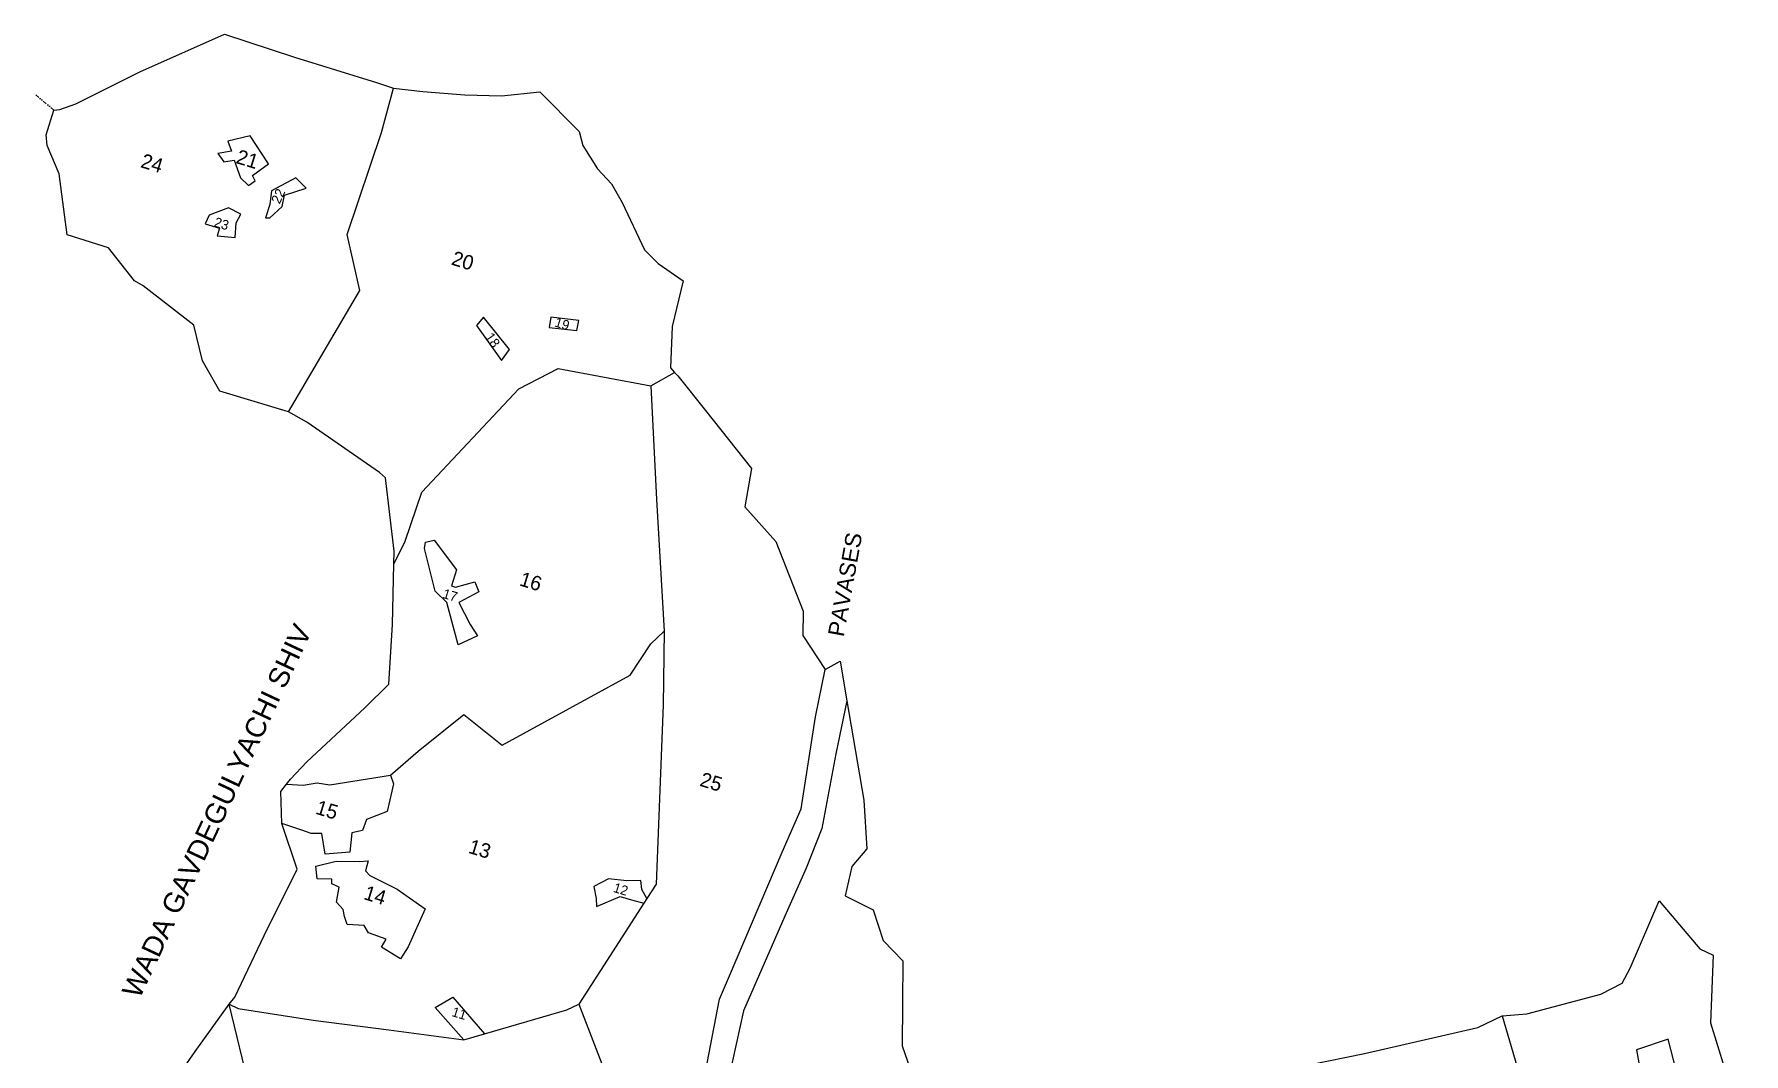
# Model space of a CAD drawing. Header units: feet. Extents: x 317639 to 322582, y 1862034 to 1866031.
# Drawn here: x 320179 to 322377, y 1864720 to 1866031 of the extents above; entities that cross this region are included whole.
import ezdxf

# ---------------------------------------------------------------- set-up
doc = ezdxf.new("R2010")
doc.units = ezdxf.units.FT
doc.header["$MEASUREMENT"] = 0
doc.linetypes.add('DIVIDE', pattern=[1.25, 0.5, -0.25, 0, -0.25, 0, -0.25])
for name, color, linetype in [('OFF', 1, 'Continuous'), ('POLY_PARCEL', 6, 'Continuous'), ('POLY_WATER', 4, 'Continuous'), ('TEXT_MAPOUT', 7, 'Continuous'), ('TEXT_PARCEL', 7, 'Continuous'), ('V_BOUND_LINE', 7, 'Continuous'), ('V_DIVIDE_LINE', 7, 'DIVIDE')]:
    doc.layers.add(name, color=color, linetype=linetype)
doc.styles.get("Standard").update_dxf_attribs({"font": 'arial.ttf'})
doc.styles.add('TEXT_MAP', font='', dxfattribs={"height": 1.8})
doc.styles.get('TEXT_MAP').set_extended_font_data('Kruti Dev 050')

msp = doc.modelspace()

# ---------------------------------------------------------------- linework, layer by layer
at = {"layer": 'OFF'}
msp.add_line((321195.8, 1865214.5), (321215.2, 1865225.3), dxfattribs=at)
at = {"layer": 'POLY_PARCEL'}
for p, q in [((320626, 1865904.5), (320641.3, 1865961.5)), ((320456.9, 1865900.4), (320428.2, 1865893.5)), ((320428.2, 1865893.5), (320433.1, 1865880.5)), ((320480.5, 1865864.5), (320456.9, 1865900.4)), ((320581.7, 1865773.7), (320626, 1865904.5)), ((320433.1, 1865880.5), (320415.5, 1865877.5)), ((320415.5, 1865877.5), (320423.2, 1865866.8)), ((320423.2, 1865866.8), (320436.4, 1865869)), ((320436.4, 1865869), (320444.6, 1865846.2)), ((320444.6, 1865846.2), (320454.7, 1865836.4)), ((320460.2, 1865849.3), (320480.5, 1865864.5)), ((320463.4, 1865842.6), (320460.2, 1865849.3)), ((320515.7, 1865846.5), (320484.6, 1865829.9)), ((320528.9, 1865833.1), (320515.7, 1865846.5)), ((320454.7, 1865836.4), (320463.4, 1865842.6)), ((320484.6, 1865829.9), (320482.3, 1865812.3)), ((320498.2, 1865809.5), (320501.1, 1865824.3)), ((320501.1, 1865824.3), (320528.9, 1865833.1)), ((320429.3, 1865807.9), (320404.4, 1865798.3)), ((320445, 1865799.5), (320429.3, 1865807.9)), ((320482.3, 1865812.3), (320476.6, 1865795.2)), ((320482.3, 1865795.1), (320498.2, 1865809.5)), ((320404.4, 1865798.3), (320399, 1865787.4)), ((320399, 1865787.4), (320417.7, 1865781.7)), ((320417.7, 1865781.7), (320414.6, 1865771.7)), ((320437.6, 1865769.9), (320439.1, 1865788.7)), ((320439.1, 1865788.7), (320445, 1865799.5)), ((320476.6, 1865795.2), (320482.3, 1865795.1)), ((320414.6, 1865771.7), (320437.6, 1865769.9)), ((320597.8, 1865701.6), (320581.7, 1865773.7)), ((320506.5, 1865545.6), (320597.8, 1865701.6)), ((320756.7, 1865667.2), (320747.7, 1865656.8)), ((320747.7, 1865656.8), (320779.9, 1865611.8)), ((320790.1, 1865625.8), (320756.7, 1865667.2)), ((320843.4, 1865667.2), (320841.4, 1865654.1)), ((320841.4, 1865654.1), (320876.8, 1865650.2)), ((320879.3, 1865663.1), (320843.4, 1865667.2)), ((320876.8, 1865650.2), (320879.3, 1865663.1)), ((320779.9, 1865611.8), (320790.1, 1865625.8)), ((320802.4, 1865575), (320852.9, 1865601.3)), ((320852.9, 1865601.3), (320972, 1865579.1)), ((320972, 1865579.1), (321002.4, 1865596.4)), ((320677.8, 1865442.4), (320802.4, 1865575)), ((320972, 1865579.1), (320979.3, 1865433)), ((320656.2, 1865379.4), (320677.8, 1865442.4)), ((320979.3, 1865433), (320988.9, 1865263.9)), ((320641.7, 1865349.7), (320656.2, 1865379.4)), ((320681.2, 1865369.9), (320682.3, 1865378.3)), ((320694.7, 1865315.1), (320681.2, 1865369.9)), ((320682.3, 1865378.3), (320693.5, 1865380.7)), ((320693.5, 1865380.7), (320722.3, 1865342.4)), ((320722.3, 1865342.4), (320715.6, 1865322.2)), ((320715.6, 1865322.2), (320720.8, 1865320.3)), ((320720.8, 1865320.3), (320745.7, 1865327.2)), ((320745.7, 1865327.2), (320750.7, 1865314.1)), ((320709.9, 1865300.6), (320694.7, 1865315.1)), ((320724.2, 1865246), (320709.9, 1865300.6)), ((320750.7, 1865314.1), (320725.4, 1865300.4)), ((320725.4, 1865300.4), (320739.6, 1865272.5)), ((320749, 1865257.8), (320724.2, 1865246)), ((320739.6, 1865272.5), (320749, 1865257.8)), ((320971.8, 1865247.6), (320988.9, 1865263.9)), ((320988.9, 1865263.9), (320987.9, 1865169.2)), ((320945.5, 1865207.2), (320971.8, 1865247.6)), ((320780.8, 1865117.1), (320945.5, 1865207.2)), ((320987.9, 1865169.2), (320978.8, 1864938.7)), ((320672.8, 1865109.3), (320731.6, 1865156.5)), ((320731.6, 1865156.5), (320780.8, 1865117.1)), ((320637.3, 1865078.7), (320672.8, 1865109.3)), ((320559.4, 1865066.4), (320637.3, 1865078.7)), ((320637.3, 1865078.7), (320641.1, 1865067.3)), ((320503.8, 1865067.2), (320525.3, 1865065.7)), ((320525.3, 1865065.7), (320543, 1865068.7)), ((320543, 1865068.7), (320559.4, 1865066.4)), ((320641.1, 1865067.3), (320633, 1865032.1)), ((320523.4, 1865007.8), (320497.8, 1865016.3)), ((320606.6, 1865021.6), (320601.2, 1865007.6)), ((320633, 1865032.1), (320606.6, 1865021.6)), ((320535.5, 1865003.5), (320523.4, 1865007.8)), ((320549.1, 1865003.7), (320535.5, 1865003.5)), ((320553.4, 1864976.9), (320549.1, 1865003.7)), ((320587.7, 1865004.5), (320585.1, 1864979.8)), ((320601.2, 1865007.6), (320587.7, 1865004.5)), ((320541.4, 1864961.5), (320567.4, 1864967.9)), ((320585.1, 1864979.8), (320553.4, 1864976.9)), ((320567.4, 1864967.9), (320597.3, 1864967.6)), ((320597.3, 1864967.6), (320608.7, 1864968.5)), ((320608.7, 1864968.5), (320605.2, 1864955.6)), ((320543.3, 1864945.3), (320541.4, 1864961.5)), ((320561.9, 1864944.8), (320543.3, 1864945.3)), ((320562.1, 1864938.8), (320561.9, 1864944.8)), ((320605.2, 1864955.6), (320610.9, 1864949.5)), ((320610.9, 1864949.5), (320646, 1864932)), ((320917.6, 1864945.4), (320898.9, 1864935.5)), ((320941.1, 1864942.6), (320917.6, 1864945.4)), ((320571.6, 1864934.7), (320562.1, 1864938.8)), ((320567.8, 1864915.5), (320571.6, 1864934.7)), ((320646, 1864932), (320682, 1864907)), ((320898.9, 1864935.5), (320901.8, 1864919.9)), ((320902.3, 1864909.7), (320932.7, 1864922.8)), ((320932.7, 1864922.8), (320947.3, 1864918.4)), ((320959.3, 1864943.1), (320941.1, 1864942.6)), ((320960.5, 1864931.5), (320959.3, 1864943.1)), ((320966.7, 1864919.9), (320960.5, 1864931.5)), ((320978.8, 1864938.7), (320966.7, 1864919.9)), ((320576.5, 1864906), (320567.8, 1864915.5)), ((320578.2, 1864897.1), (320576.5, 1864906)), ((320682, 1864907), (320660.3, 1864858.1)), ((320963, 1864914.2), (320879.5, 1864784.2)), ((320901.8, 1864919.9), (320902.3, 1864909.7)), ((320947.3, 1864918.4), (320963, 1864914.2)), ((320966.7, 1864919.9), (320963, 1864914.2)), ((320581.8, 1864886.8), (320578.2, 1864897.1)), ((320603.4, 1864885.4), (320581.8, 1864886.8)), ((320609, 1864876.1), (320603.4, 1864885.4)), ((320631.7, 1864868), (320609, 1864876.1)), ((320625.7, 1864857.5), (320631.7, 1864868)), ((320650.3, 1864842.4), (320625.7, 1864857.5)), ((320660.3, 1864858.1), (320650.3, 1864842.4)), ((320695, 1864780.1), (320717.4, 1864793.3)), ((320717.4, 1864793.3), (320758.3, 1864746.1)), ((320478.8, 1864583.9), (320430.2, 1864784.4)), ((320430.2, 1864784.4), (320441.6, 1864778.6)), ((320441.6, 1864778.6), (320538.2, 1864763.7)), ((320731.6, 1864738.3), (320695, 1864780.1)), ((320758.3, 1864746.1), (320864, 1864777.2)), ((320864, 1864777.2), (320879.5, 1864784.2)), ((320879.5, 1864784.2), (320913.3, 1864696.3)), ((322066.2, 1864769.4), (322118.8, 1864589.9)), ((320538.2, 1864763.7), (320635.2, 1864751.5)), ((320635.2, 1864751.5), (320731.6, 1864738.3)), ((320731.6, 1864738.3), (320758.3, 1864746.1)), ((322279.2, 1864739.5), (322238.5, 1864725.6)), ((322238.5, 1864725.6), (322256.6, 1864627)), ((322305.3, 1864639.5), (322279.2, 1864739.5))]:
    msp.add_line(p, q, dxfattribs=at)
at = {"layer": 'POLY_WATER'}
for p, q in [((321183.7, 1865153.4), (321195.8, 1865214.5)), ((321223.7, 1865174.3), (321209.7, 1865105.9)), ((321165, 1865035.4), (321183.7, 1865153.4)), ((321209.7, 1865105.9), (321191.7, 1865010.2)), ((321140.7, 1864979.6), (321165, 1865035.4)), ((321191.7, 1865010.2), (321171.5, 1864959)), ((321073.2, 1864820.8), (321140.7, 1864979.6)), ((321171.5, 1864959), (321144, 1864897.6)), ((321144, 1864897.6), (321091.1, 1864775.9)), ((321060.3, 1864790.5), (321073.2, 1864820.8)), ((321034.3, 1864657.7), (321060.3, 1864790.5)), ((321091.1, 1864775.9), (321072.2, 1864690))]:
    msp.add_line(p, q, dxfattribs=at)
at = {"layer": 'V_BOUND_LINE'}
for p, q in [((320315.4, 1865982.5), (320423.9, 1866031)), ((320423.9, 1866031), (320514, 1866001.7)), ((320514, 1866001.7), (320619.4, 1865969.1)), ((320233.2, 1865941.7), (320315.4, 1865982.5)), ((320619.4, 1865969.1), (320641.3, 1865961.5)), ((320641.3, 1865961.5), (320678.8, 1865957.2)), ((320678.8, 1865957.2), (320733, 1865953)), ((320780, 1865951.8), (320829.3, 1865956.8)), ((320829.3, 1865956.8), (320879.7, 1865905.9)), ((320194.9, 1865901.8), (320204.8, 1865933.6)), ((320204.8, 1865933.6), (320212.5, 1865934.3)), ((320212.5, 1865934.3), (320233.2, 1865941.7)), ((320733, 1865953), (320780, 1865951.8)), ((320196.2, 1865888.1), (320194.9, 1865901.8)), ((320879.7, 1865905.9), (320884.5, 1865887.8)), ((320211.7, 1865851.5), (320196.2, 1865888.1)), ((320884.5, 1865887.8), (320903.3, 1865858.1)), ((320222, 1865773), (320211.7, 1865851.5)), ((320903.3, 1865858.1), (320921.2, 1865838.5)), ((320921.2, 1865838.5), (320935.3, 1865814.7)), ((320935.3, 1865814.7), (320963.8, 1865753.7)), ((320274.9, 1865756.6), (320222, 1865773)), ((320308.3, 1865714), (320274.9, 1865756.6)), ((320963.8, 1865753.7), (320981.3, 1865736.1)), ((320981.3, 1865736.1), (321013.3, 1865714.1)), ((320319.6, 1865707.4), (320308.3, 1865714)), ((321013.3, 1865714.1), (320999.3, 1865655.5)), ((320384.7, 1865657.1), (320319.6, 1865707.4)), ((320396, 1865611.2), (320384.7, 1865657.1)), ((320999.3, 1865655.5), (320997.2, 1865602.1)), ((320417.9, 1865572.1), (320396, 1865611.2)), ((320997.2, 1865602.1), (321002.4, 1865596.4)), ((321002.4, 1865596.4), (321006.8, 1865591.7)), ((321006.8, 1865591.7), (321042.3, 1865547.3)), ((320506.5, 1865545.6), (320417.9, 1865572.1)), ((320529.7, 1865532.5), (320506.5, 1865545.6)), ((321042.3, 1865547.3), (321101.5, 1865472.8)), ((320623.3, 1865467.5), (320529.7, 1865532.5)), ((321101.5, 1865472.8), (321092.8, 1865423.6)), ((320630.9, 1865460.8), (320623.3, 1865467.5)), ((320636.5, 1865413.8), (320630.9, 1865460.8)), ((320642.1, 1865366.7), (320636.5, 1865413.8)), ((321092.8, 1865423.6), (321132.5, 1865378.8)), ((320641.7, 1865349.7), (320642.1, 1865366.7)), ((321132.5, 1865378.8), (321167.6, 1865289.6)), ((320639.8, 1865272.3), (320641.7, 1865349.7)), ((321167.6, 1865289.6), (321167.1, 1865258.1)), ((320635.1, 1865195.4), (320639.8, 1865272.3)), ((321167.1, 1865258.1), (321195.8, 1865214.5)), ((321215.2, 1865225.3), (321223.7, 1865174.3)), ((320604.5, 1865165.1), (320635.1, 1865195.4)), ((320529.8, 1865095.9), (320604.5, 1865165.1)), ((321223.7, 1865174.3), (321245.6, 1865046.3)), ((320508.8, 1865073.7), (320529.8, 1865095.9)), ((320496.5, 1865057.6), (320503.8, 1865067.2)), ((320497.8, 1865016.3), (320496.5, 1865057.6)), ((320503.8, 1865067.2), (320508.8, 1865073.7)), ((321245.6, 1865046.3), (321249.5, 1864984.1)), ((320517.6, 1864958), (320497.8, 1865016.3)), ((321249.5, 1864984.1), (321230.4, 1864961.4)), ((320475, 1864872.7), (320517.6, 1864958)), ((321230.4, 1864961.4), (321221.7, 1864923.7)), ((321221.7, 1864923.7), (321257.8, 1864905.5)), ((321257.8, 1864905.5), (321270.6, 1864866.2)), ((322230.5, 1864830.5), (322267.9, 1864917.1)), ((322267.9, 1864917.1), (322319.9, 1864855.5)), ((320437.5, 1864793.1), (320475, 1864872.7)), ((321270.6, 1864866.2), (321295.6, 1864840.1)), ((321295.6, 1864840.1), (321294.9, 1864730.8)), ((322319.9, 1864855.5), (322337.2, 1864847.4)), ((322337.2, 1864847.4), (322333.8, 1864760.2)), ((322220, 1864811.4), (322230.5, 1864830.5)), ((320430.2, 1864784.4), (320437.5, 1864793.1)), ((322097.6, 1864771.7), (322192.6, 1864797.1)), ((322192.6, 1864797.1), (322220, 1864811.4)), ((320386.3, 1864723.5), (320430.2, 1864784.4)), ((322034.9, 1864754.2), (322066.2, 1864769.4)), ((322066.2, 1864769.4), (322097.6, 1864771.7)), ((321889, 1864720.7), (322034.9, 1864754.2)), ((322333.8, 1864760.2), (322376.5, 1864621.6)), ((321294.9, 1864730.8), (321318.8, 1864662.4)), ((320300.8, 1864599.9), (320386.3, 1864723.5)), ((321817.6, 1864706.1), (321889, 1864720.7))]:
    msp.add_line(p, q, dxfattribs=at)
at = {"layer": 'V_DIVIDE_LINE', "ltscale": 10}
msp.add_line((320204.8, 1865933.6), (320179.5, 1865954.7), dxfattribs=at)

# ---------------------------------------------------------------- texts
at = {"layer": 'TEXT_MAPOUT'}
for s, height, rotation, p in [('PAVASES', 20.69, 79.7284, (321219.7, 1865255.5)), ('WADA GAVDEGULYACHI SHIV', 25.867, 64.9178, (320314.8, 1864789.8))]:
    msp.add_text(s, height=height, rotation=rotation, dxfattribs=at).set_placement(p)
at = {"layer": 'TEXT_PARCEL', "style": 'TEXT_MAP'}
for s, height, rotation, p in [('24', 18.62, 343.0555, (320315.1, 1865860.3)), ('21', 18.62, 343.0555, (320437.7, 1865865.6)), ('22', 12.42, 65.4568, (320494.9, 1865812)), ('23', 12.42, 343.0555, (320409.7, 1865784.2)), ('20', 18.62, 343.0555, (320714.4, 1865735.1)), ('19', 12.42, 343.0555, (320847.4, 1865655.6)), ('18', 12.42, 304.8232, (320758.3, 1865642)), ('16', 18.62, 343.0555, (320801.8, 1865322.8)), ('17', 12.42, 343.0555, (320703.5, 1865306.7)), ('25', 18.62, 343.0555, (321033.6, 1865065.2)), ('15', 18.62, 343.0555, (320539.9, 1865029.3)), ('13', 18.62, 343.0555, (320736.3, 1864979)), ('14', 18.62, 343.0555, (320601.8, 1864919.5)), ('12', 12.42, 343.0555, (320922.7, 1864928.8)), ('11', 12.42, 343.0555, (320715.2, 1864769.2))]:
    msp.add_text(s, height=height, rotation=rotation, dxfattribs=at).set_placement(p)

doc.saveas('drawing.dxf')
